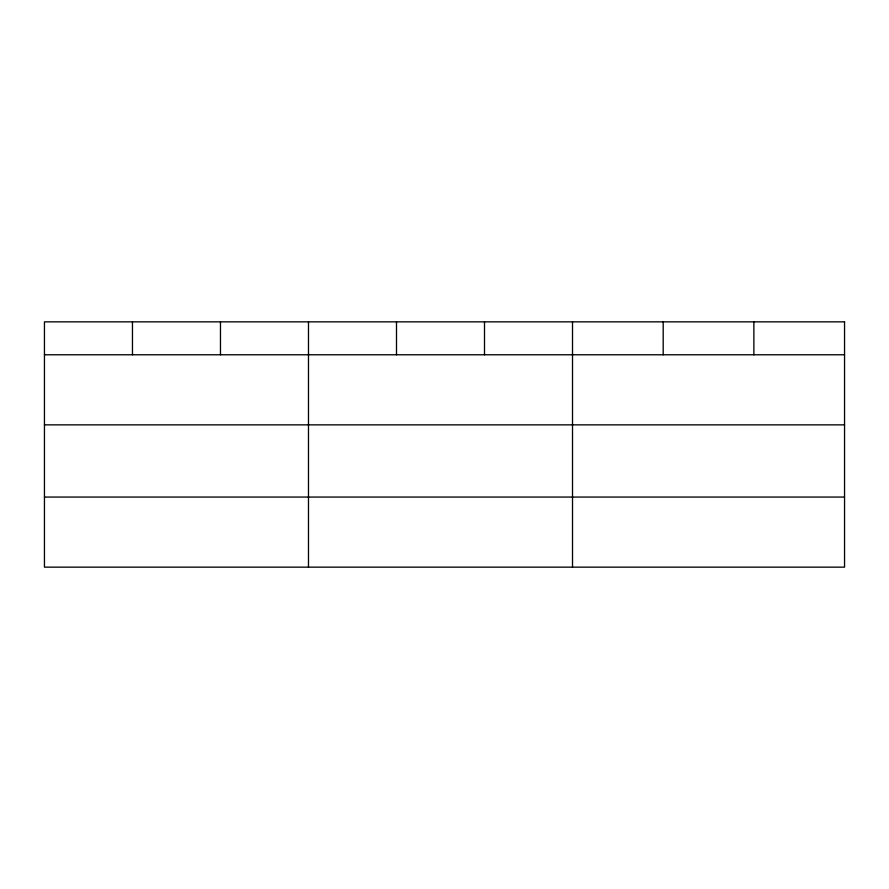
<?xml version="1.0" encoding="UTF-8"?>
<svg xmlns="http://www.w3.org/2000/svg" width="889" height="889" viewBox="0 0 889 889"><rect width="100%" height="100%" fill="white"/><g stroke="black" fill="none" stroke-linecap="round" stroke-linejoin="round"><path stroke-width="1.33" d="M44.45 354.778L844.55 354.778M44.45 424.864L844.55 424.864M44.45 497.062L844.55 497.062M753.872 321.851L753.872 354.778M663.194 321.851L663.194 354.778M572.516 321.851L572.516 567.149M484.505 321.851L484.505 354.778M396.494 321.851L396.494 354.778M308.483 321.851L308.483 567.149M220.472 321.851L220.472 354.778M132.461 321.851L132.461 354.778M844.55 321.851L44.45 321.851L44.45 567.149L844.55 567.149L844.55 321.851"/></g></svg>
